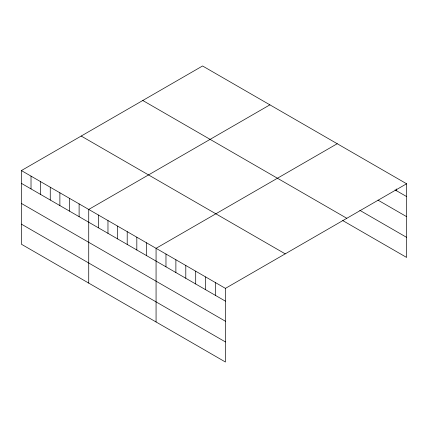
<?xml version="1.0" encoding="UTF-8"?>
<svg xmlns="http://www.w3.org/2000/svg" width="428" height="428" viewBox="0 0 428 428"><rect width="100%" height="100%" fill="white"/><g stroke="black" fill="none" stroke-linecap="round" stroke-linejoin="round"><path stroke-width="0.64" d="M21.4 170.569L225.433 288.37L225.433 362.024L21.4 244.228L21.4 170.569L202.567 65.976L406.6 183.773L406.6 257.431L342.732 220.559M269.897 104.849L88.73 209.442L88.73 283.101M337.227 143.722L156.065 248.315L156.065 321.974M225.433 288.37L406.6 183.773M395.039 189.888L406.6 196.564M377.972 200.122L406.6 216.648M359.804 210.325L406.6 237.347M142.781 100.489L346.814 218.291M81.186 136.051L285.219 253.852M21.4 183.361L225.433 301.157M21.4 203.444L225.433 321.246M21.4 224.138L225.433 341.94M396.692 188.925L396.692 190.845M215.525 282.646L215.525 295.438M205.617 276.927L205.617 289.719M195.703 271.202L195.703 283.994M185.795 265.483L185.795 278.275M175.881 259.759L175.881 272.55M165.973 254.039L165.973 266.831M146.446 242.762L146.446 255.553M136.826 237.208L136.826 250M127.207 231.655L127.207 244.447M117.588 226.102L117.588 238.894M107.968 220.548L107.968 233.34M98.349 214.995L98.349 227.787M79.11 203.889L79.11 216.68M69.497 198.335L69.497 211.127M59.877 192.782L59.877 205.574M50.258 187.229L50.258 200.02M40.639 181.675L40.639 194.467M31.019 176.122L31.019 188.914"/></g></svg>
